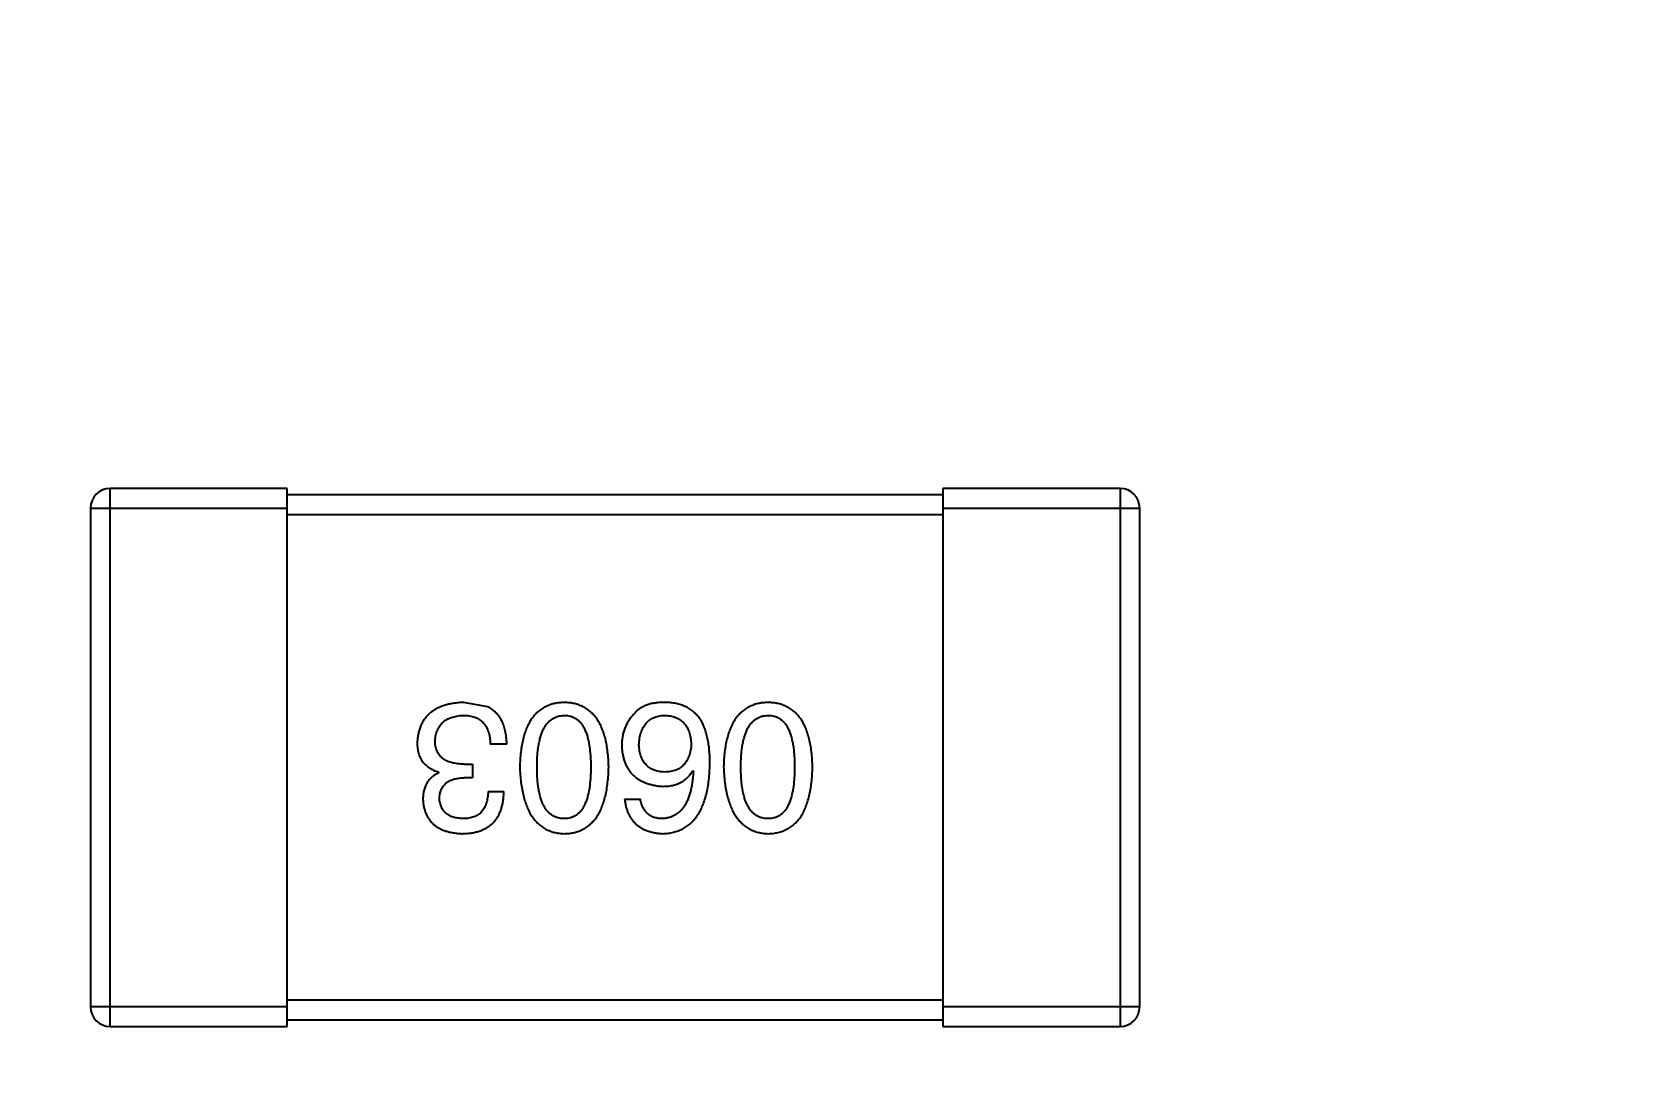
# Model space of a CAD drawing. Header units: inches. Extents: x -13 to 240, y -18 to 126.
# Drawn here: x 189.038 to 191.494, y 73.696 to 75.271 of the extents above; entities that cross this region are included whole.
import ezdxf

# ---------------------------------------------------------------- set-up
doc = ezdxf.new("R2010")
doc.units = ezdxf.units.IN
doc.header["$LTSCALE"] = 1.21
doc.header["$MEASUREMENT"] = 0
doc.header["$PDMODE"] = 3
doc.header["$PDSIZE"] = 0.3125
doc.layers.get('0').update_dxf_attribs({"linetype": 'CONTINUOUS'})
doc.layers.get('Defpoints').update_dxf_attribs({"linetype": 'CONTINUOUS'})
doc.layers.add('DIM', color=3, linetype='CONTINUOUS')
doc.styles.get("Standard").update_dxf_attribs({"font": 'txt', "width": 0.8})
doc.dimstyles.get("Standard").update_dxf_attribs({"dimtxt": 0.15625, "dimasz": 0.1875, "dimexe": 0.125, "dimexo": 0.0625, "dimgap": 0.09, "dimtad": 0, "dimtih": 1, "dimtoh": 1, "dimzin": 4, "dimdsep": 46, "dimtxsty": 'Standard', "dimblk": '_FILLED', "dimblk1": '_FILLED', "dimblk2": '_FILLED', "dimcen": 0.09, "dimazin": 1, "dimtp": 0.01, "dimtm": 0.01, "dimtfac": 1, "dimtofl": 0, "dimtmove": 0, "dimatfit": 3, "dimldrblk": '_FILLED', "dimfxl": 1, "dimtolj": 1, "dimtzin": 4, "dimarcsym": 0})

# ---------------------------------------------------------------- blocks, each defined once
blk = doc.blocks.new('_FILLED')
at = {"color": 0, "linetype": 'ByBlock'}
blk.add_solid([(0, 0), (-1, 0.1667), (-1, -0.1667)], dxfattribs=at)
blk = doc.blocks.new('*D58')
at = {"layer": 'Defpoints', "color": 0}
for p in [(173.8269, 113.8351), (173.8269, 99.4649), (198.0766, 63.4663)]:
    blk.add_point(p, dxfattribs=at)
at = {"layer": 'DIM', "color": 0, "lineweight": -2}
for p, q in [((173.8269, 99.5274), (173.8269, 113.9601)), ((198.0766, 63.5288), (198.0766, 113.9601)), ((175.8269, 113.8351), (182.6618, 113.8351)), ((196.0766, 113.8351), (189.2418, 113.8351))]:
    blk.add_line(p, q, dxfattribs=at)
at = {"layer": 'DIM', "color": 0, "lineweight": -2, "xscale": 2, "yscale": 2, "zscale": 2, "rotation": 180}
blk.add_blockref('_FILLED', (173.8269, 113.8351), dxfattribs=at)
at = {"layer": 'DIM', "color": 0, "lineweight": -2, "xscale": 2, "yscale": 2, "zscale": 2}
blk.add_blockref('_FILLED', (198.0766, 113.8351), dxfattribs=at)
at = {"layer": 'DIM', "color": 0, "insert": (185.9518, 113.8351), "char_height": 2, "attachment_point": 5}
blk.add_mtext('\\A1;24.25', dxfattribs=at)

msp = doc.modelspace()

# ---------------------------------------------------------------- linework, layer by layer
at = {"color": 7, "linetype": 'Continuous'}
for p, q in [((189.1565, 73.7563), (189.1565, 74.5763)), ((189.4265, 74.5763), (189.1565, 74.5763)), ((189.4265, 73.7563), (189.4265, 74.5763)), ((190.4265, 74.5763), (190.4265, 73.7563)), ((190.6965, 74.5763), (190.4265, 74.5763)), ((190.6965, 74.5763), (190.6965, 73.7563)), ((189.1265, 74.5463), (189.1265, 73.7863)), ((189.1265, 74.5463), (189.4265, 74.5463)), ((190.4265, 74.5663), (189.4265, 74.5663)), ((190.4265, 74.5463), (190.7265, 74.5463)), ((190.7265, 73.7863), (190.7265, 74.5463)), ((189.4265, 74.5363), (190.4265, 74.5363)), ((189.7317, 74.2435), (189.6957, 74.25)), ((189.7612, 74.1866), (189.7361, 74.1866)), ((189.6967, 74.156), (189.7088, 74.156)), ((189.7088, 74.156), (189.7088, 74.1353)), ((189.6574, 74.1429), (189.6574, 74.144)), ((189.7088, 74.1353), (189.6957, 74.1353)), ((190.0448, 74.1462), (190.0459, 74.1451)), ((189.7328, 74.1145), (189.7569, 74.1145)), ((189.9409, 74.1025), (189.965, 74.1025)), ((189.4265, 73.7863), (189.1265, 73.7863)), ((190.4265, 73.7963), (189.4265, 73.7963)), ((190.7265, 73.7863), (190.4265, 73.7863)), ((189.4265, 73.7663), (190.4265, 73.7663)), ((189.1565, 73.7563), (189.4265, 73.7563)), ((190.4265, 73.7563), (190.6965, 73.7563))]:
    msp.add_line(p, q, dxfattribs=at)
for centre, start, end in [((189.1565, 74.5463), 90, 180), ((190.6965, 74.5463), 0, 90), ((189.1565, 73.7863), 180, 270), ((190.6965, 73.7863), 270, 0)]:
    msp.add_arc(centre, 0.03, start, end, dxfattribs=at)
for points, knots in [([(189.6957, 74.25), (189.6929, 74.2499), (189.6876, 74.2497), (189.6798, 74.2487), (189.6726, 74.2473), (189.6659, 74.2455), (189.6597, 74.2433), (189.6539, 74.2405), (189.6487, 74.2374), (189.644, 74.2337), (189.6398, 74.2297), (189.6361, 74.2251), (189.6328, 74.2202), (189.6302, 74.2147), (189.628, 74.2089), (189.6263, 74.2026), (189.6251, 74.1959), (189.6248, 74.1912), (189.6246, 74.1888)], [0, 0, 0, 0, 0.078078, 0.151942, 0.221594, 0.28726, 0.350176, 0.409768, 0.467648, 0.523784, 0.578904, 0.634014, 0.689819, 0.746826, 0.805875, 0.867063, 0.931764, 1, 1, 1, 1]), ([(189.6519, 74.1921), (189.652, 74.1936), (189.6523, 74.1964), (189.653, 74.2005), (189.654, 74.2044), (189.6554, 74.208), (189.657, 74.2113), (189.6589, 74.2144), (189.6611, 74.2172), (189.6636, 74.2198), (189.6665, 74.222), (189.6696, 74.224), (189.6731, 74.2258), (189.6768, 74.2272), (189.6808, 74.2284), (189.6851, 74.2293), (189.6897, 74.23), (189.6929, 74.2302), (189.6946, 74.2304)], [0, 0, 0, 0, 0.068514, 0.133941, 0.195994, 0.255362, 0.312994, 0.369441, 0.424687, 0.480522, 0.537148, 0.594801, 0.654411, 0.716817, 0.781981, 0.850498, 0.923306, 1, 1, 1, 1]), ([(189.6946, 74.2304), (189.6962, 74.2303), (189.6994, 74.2303), (189.704, 74.2297), (189.7083, 74.2289), (189.7123, 74.2277), (189.716, 74.2262), (189.7194, 74.2243), (189.7224, 74.222), (189.7252, 74.2195), (189.7277, 74.2165), (189.7298, 74.2133), (189.7317, 74.2097), (189.7332, 74.2057), (189.7344, 74.2014), (189.7353, 74.1968), (189.7359, 74.1918), (189.736, 74.1884), (189.7361, 74.1866)], [0, 0, 0, 0, 0.071272, 0.13882, 0.201858, 0.262757, 0.320043, 0.376709, 0.431462, 0.486034, 0.541209, 0.597703, 0.65589, 0.717768, 0.782056, 0.850407, 0.92277, 1, 1, 1, 1]), ([(189.7612, 74.1866), (189.7612, 74.1884), (189.761, 74.1919), (189.7606, 74.197), (189.7599, 74.2019), (189.759, 74.2065), (189.7579, 74.2109), (189.7567, 74.2151), (189.7551, 74.219), (189.7534, 74.2227), (189.7514, 74.2261), (189.7493, 74.2294), (189.7469, 74.2323), (189.7443, 74.235), (189.7415, 74.2375), (189.7384, 74.2397), (189.7352, 74.2418), (189.7329, 74.2429), (189.7317, 74.2435)], [0, 0, 0, 0, 0.078937, 0.154495, 0.226898, 0.296844, 0.363348, 0.427781, 0.48946, 0.549586, 0.607902, 0.664733, 0.720805, 0.776157, 0.831175, 0.886736, 0.943094, 1, 1, 1, 1]), ([(189.8489, 74.25), (189.8463, 74.2499), (189.8411, 74.2497), (189.8336, 74.2484), (189.8266, 74.2464), (189.82, 74.2436), (189.814, 74.2401), (189.8085, 74.2358), (189.8035, 74.2307), (189.799, 74.2249), (189.795, 74.2183), (189.7915, 74.211), (189.7885, 74.2029), (189.7861, 74.1941), (189.784, 74.1846), (189.7826, 74.1743), (189.7815, 74.1632), (189.7813, 74.1556), (189.7811, 74.1517)], [0, 0, 0, 0, 0.059134, 0.115603, 0.169236, 0.221572, 0.273254, 0.32474, 0.377319, 0.431815, 0.488555, 0.548609, 0.612242, 0.680182, 0.75251, 0.829782, 0.91231, 1, 1, 1, 1]), ([(189.8074, 74.1517), (189.8074, 74.1548), (189.8075, 74.1609), (189.8079, 74.1697), (189.8087, 74.1779), (189.8099, 74.1855), (189.8113, 74.1926), (189.8131, 74.199), (189.8152, 74.2048), (189.8176, 74.2101), (189.8204, 74.2147), (189.8235, 74.2188), (189.8269, 74.2223), (189.8307, 74.2251), (189.8348, 74.2274), (189.8392, 74.229), (189.8439, 74.23), (189.8472, 74.2303), (189.8489, 74.2304)], [0, 0, 0, 0, 0.094834, 0.184067, 0.267029, 0.344713, 0.417334, 0.484367, 0.546941, 0.604717, 0.65953, 0.710539, 0.759381, 0.806382, 0.853027, 0.900623, 0.949121, 1, 1, 1, 1]), ([(189.9167, 74.1517), (189.9165, 74.1556), (189.9163, 74.1632), (189.9152, 74.1743), (189.9138, 74.1846), (189.9118, 74.1941), (189.9093, 74.2029), (189.9063, 74.211), (189.9028, 74.2183), (189.8988, 74.2249), (189.8943, 74.2307), (189.8893, 74.2358), (189.8838, 74.2401), (189.8778, 74.2436), (189.8712, 74.2464), (189.8642, 74.2484), (189.8567, 74.2497), (189.8516, 74.2499), (189.8489, 74.25)], [0, 0, 0, 0, 0.087693, 0.170223, 0.247496, 0.319826, 0.387768, 0.451403, 0.511459, 0.568358, 0.622671, 0.675251, 0.726739, 0.778422, 0.830759, 0.884394, 0.940865, 1, 1, 1, 1]), ([(189.8489, 74.2304), (189.8505, 74.2303), (189.8537, 74.2302), (189.8584, 74.2293), (189.8627, 74.2277), (189.8667, 74.2255), (189.8704, 74.2227), (189.8737, 74.2193), (189.8767, 74.2153), (189.8794, 74.2106), (189.8817, 74.2054), (189.8838, 74.1995), (189.8855, 74.193), (189.8869, 74.1859), (189.888, 74.1782), (189.8888, 74.1699), (189.8893, 74.161), (189.8893, 74.1548), (189.8893, 74.1517)], [0, 0, 0, 0, 0.049766, 0.097012, 0.143225, 0.188786, 0.235079, 0.282962, 0.333687, 0.387747, 0.445963, 0.508657, 0.576545, 0.649868, 0.72822, 0.812712, 0.903543, 1, 1, 1, 1]), ([(189.9563, 74.2336), (189.9547, 74.2319), (189.9516, 74.2285), (189.9476, 74.2229), (189.9442, 74.2171), (189.9414, 74.211), (189.9392, 74.2047), (189.9377, 74.1982), (189.9368, 74.1914), (189.9366, 74.1868), (189.9366, 74.1845)], [0, 0, 0, 0, 0.129393, 0.255335, 0.378531, 0.500878, 0.622934, 0.746191, 0.87096, 1, 1, 1, 1]), ([(190.0054, 74.25), (190.0026, 74.2501), (189.9972, 74.2502), (189.9894, 74.2495), (189.9823, 74.2484), (189.9757, 74.2466), (189.9699, 74.2443), (189.9647, 74.2413), (189.96, 74.2379), (189.9575, 74.235), (189.9563, 74.2336)], [0, 0, 0, 0, 0.156782, 0.301945, 0.436395, 0.561474, 0.678489, 0.78853, 0.894967, 1, 1, 1, 1]), ([(189.9628, 74.1855), (189.9629, 74.1873), (189.9631, 74.1906), (189.9638, 74.1955), (189.9648, 74.2), (189.9659, 74.2043), (189.9674, 74.2082), (189.9691, 74.2118), (189.9711, 74.2151), (189.9734, 74.2181), (189.9759, 74.2207), (189.9787, 74.2231), (189.9818, 74.2251), (189.9852, 74.2268), (189.9887, 74.2282), (189.9926, 74.2293), (189.9967, 74.23), (189.9996, 74.2302), (190.0011, 74.2304)], [0, 0, 0, 0, 0.078863, 0.153308, 0.223539, 0.289857, 0.35341, 0.413572, 0.471721, 0.528235, 0.584279, 0.638781, 0.69466, 0.751251, 0.809198, 0.869697, 0.933318, 1, 1, 1, 1]), ([(190.0011, 74.2304), (190.0027, 74.2303), (190.0058, 74.2302), (190.0102, 74.2295), (190.0145, 74.2286), (190.0184, 74.2273), (190.022, 74.2257), (190.0254, 74.2237), (190.0284, 74.2215), (190.0311, 74.2189), (190.0337, 74.216), (190.0358, 74.2127), (190.0377, 74.2092), (190.0393, 74.2053), (190.0405, 74.2011), (190.0415, 74.1966), (190.0423, 74.1917), (190.0425, 74.1884), (190.0426, 74.1866)], [0, 0, 0, 0, 0.070403, 0.137196, 0.200053, 0.260887, 0.31876, 0.37535, 0.430743, 0.485927, 0.541678, 0.598832, 0.657726, 0.719441, 0.783504, 0.851852, 0.923533, 1, 1, 1, 1]), ([(190.0568, 74.2238), (190.0553, 74.2258), (190.0524, 74.2298), (190.0472, 74.2349), (190.0415, 74.2394), (190.0352, 74.2431), (190.0285, 74.246), (190.0213, 74.2481), (190.0135, 74.2496), (190.0082, 74.2499), (190.0054, 74.25)], [0, 0, 0, 0, 0.125033, 0.246266, 0.36603, 0.485265, 0.606781, 0.732144, 0.862551, 1, 1, 1, 1]), ([(190.1598, 74.25), (190.1571, 74.2499), (190.1519, 74.2497), (190.1444, 74.2484), (190.1374, 74.2464), (190.1309, 74.2436), (190.1249, 74.2401), (190.1194, 74.2358), (190.1144, 74.2307), (190.1098, 74.2249), (190.1059, 74.2183), (190.1024, 74.211), (190.0994, 74.2029), (190.0969, 74.1941), (190.0949, 74.1846), (190.0934, 74.1743), (190.0924, 74.1632), (190.0921, 74.1556), (190.092, 74.1517)], [0, 0, 0, 0, 0.059134, 0.115603, 0.169236, 0.221572, 0.273254, 0.32474, 0.377319, 0.431815, 0.488555, 0.548609, 0.612242, 0.680182, 0.75251, 0.829782, 0.91231, 1, 1, 1, 1]), ([(190.1182, 74.1517), (190.1183, 74.1548), (190.1183, 74.1609), (190.1188, 74.1697), (190.1196, 74.1779), (190.1207, 74.1855), (190.1222, 74.1926), (190.124, 74.199), (190.126, 74.2048), (190.1285, 74.2101), (190.1312, 74.2147), (190.1344, 74.2188), (190.1377, 74.2223), (190.1415, 74.2251), (190.1456, 74.2274), (190.1501, 74.229), (190.1548, 74.23), (190.1581, 74.2303), (190.1598, 74.2304)], [0, 0, 0, 0, 0.094834, 0.184067, 0.267029, 0.344713, 0.417334, 0.484367, 0.546941, 0.604717, 0.65953, 0.710539, 0.759381, 0.806382, 0.853027, 0.900623, 0.949121, 1, 1, 1, 1]), ([(190.2275, 74.1517), (190.2274, 74.1556), (190.2271, 74.1632), (190.2261, 74.1743), (190.2246, 74.1846), (190.2226, 74.1941), (190.2201, 74.2029), (190.2171, 74.211), (190.2137, 74.2183), (190.2096, 74.2249), (190.2052, 74.2307), (190.2002, 74.2358), (190.1947, 74.2401), (190.1886, 74.2436), (190.1821, 74.2464), (190.1751, 74.2484), (190.1676, 74.2497), (190.1624, 74.2499), (190.1598, 74.25)], [0, 0, 0, 0, 0.087693, 0.170223, 0.247496, 0.319826, 0.387768, 0.451403, 0.511459, 0.568358, 0.622671, 0.675251, 0.726739, 0.778422, 0.830759, 0.884394, 0.940865, 1, 1, 1, 1]), ([(190.1598, 74.2304), (190.1614, 74.2303), (190.1646, 74.2302), (190.1692, 74.2293), (190.1736, 74.2277), (190.1775, 74.2255), (190.1812, 74.2227), (190.1846, 74.2193), (190.1876, 74.2153), (190.1902, 74.2106), (190.1926, 74.2054), (190.1947, 74.1995), (190.1963, 74.193), (190.1978, 74.1859), (190.1989, 74.1782), (190.1996, 74.1699), (190.2001, 74.161), (190.2002, 74.1548), (190.2002, 74.1517)], [0, 0, 0, 0, 0.049766, 0.097012, 0.143225, 0.188786, 0.235079, 0.282962, 0.333687, 0.387747, 0.445963, 0.508657, 0.576545, 0.649868, 0.72822, 0.812712, 0.903543, 1, 1, 1, 1]), ([(190.071, 74.156), (190.071, 74.1596), (190.0709, 74.1665), (190.0702, 74.1765), (190.0692, 74.1859), (190.0675, 74.1947), (190.0656, 74.2029), (190.0632, 74.2105), (190.0603, 74.2174), (190.0579, 74.2217), (190.0568, 74.2238)], [0, 0, 0, 0, 0.151498, 0.29521, 0.430242, 0.557137, 0.677306, 0.790845, 0.898111, 1, 1, 1, 1]), ([(189.6246, 74.1888), (189.6246, 74.1874), (189.6247, 74.1846), (189.6251, 74.1805), (189.6257, 74.1766), (189.6266, 74.173), (189.6278, 74.1694), (189.6292, 74.1661), (189.6309, 74.163), (189.6327, 74.1601), (189.6349, 74.1574), (189.6374, 74.1549), (189.6401, 74.1526), (189.6431, 74.1504), (189.6463, 74.1485), (189.6497, 74.1468), (189.6535, 74.1453), (189.6561, 74.1444), (189.6574, 74.144)], [0, 0, 0, 0, 0.071215, 0.138707, 0.20396, 0.266995, 0.327734, 0.387609, 0.445602, 0.503345, 0.561136, 0.618597, 0.677672, 0.738255, 0.799989, 0.863961, 0.930555, 1, 1, 1, 1]), ([(189.6967, 74.156), (189.6949, 74.1561), (189.6914, 74.1561), (189.6864, 74.1566), (189.6816, 74.1572), (189.6772, 74.1582), (189.6732, 74.1595), (189.6694, 74.161), (189.6661, 74.1629), (189.6631, 74.165), (189.6605, 74.1674), (189.6582, 74.1701), (189.6562, 74.1731), (189.6546, 74.1763), (189.6534, 74.1799), (189.6525, 74.1837), (189.652, 74.1878), (189.652, 74.1906), (189.6519, 74.1921)], [0, 0, 0, 0, 0.082495, 0.159728, 0.232496, 0.300725, 0.365163, 0.425859, 0.483728, 0.538892, 0.592921, 0.646195, 0.699968, 0.754746, 0.811387, 0.870806, 0.933482, 1, 1, 1, 1]), ([(189.9366, 74.1845), (189.9367, 74.1821), (189.9369, 74.1775), (189.9379, 74.1709), (189.9394, 74.1647), (189.9411, 74.1589), (189.9435, 74.1535), (189.9463, 74.1485), (189.9495, 74.144), (189.9532, 74.1399), (189.9573, 74.1362), (189.9619, 74.1328), (189.967, 74.13), (189.9725, 74.1276), (189.9784, 74.1256), (189.9848, 74.124), (189.9917, 74.1228), (189.9964, 74.1224), (189.9989, 74.1222)], [0, 0, 0, 0, 0.071527, 0.139094, 0.20346, 0.264939, 0.323904, 0.381383, 0.437591, 0.493343, 0.549401, 0.606085, 0.664838, 0.725424, 0.788712, 0.855452, 0.925772, 1, 1, 1, 1]), ([(190.0022, 74.144), (190.0007, 74.1441), (189.9977, 74.1442), (189.9935, 74.1448), (189.9895, 74.1457), (189.9858, 74.1469), (189.9824, 74.1485), (189.9792, 74.1503), (189.9763, 74.1525), (189.9737, 74.1549), (189.9714, 74.1577), (189.9693, 74.1607), (189.9675, 74.1641), (189.966, 74.1678), (189.9648, 74.1718), (189.9638, 74.1761), (189.9631, 74.1807), (189.9629, 74.1839), (189.9628, 74.1855)], [0, 0, 0, 0, 0.069884, 0.136529, 0.199638, 0.259844, 0.317774, 0.374356, 0.430026, 0.485148, 0.5409, 0.597889, 0.657472, 0.718614, 0.783613, 0.85129, 0.923712, 1, 1, 1, 1]), ([(190.0426, 74.1866), (190.0425, 74.185), (190.0423, 74.1817), (190.0416, 74.177), (190.0406, 74.1725), (190.0393, 74.1684), (190.0378, 74.1646), (190.0359, 74.1612), (190.0339, 74.158), (190.0314, 74.1552), (190.0288, 74.1527), (190.0258, 74.1505), (190.0226, 74.1485), (190.019, 74.147), (190.0152, 74.1458), (190.0111, 74.1448), (190.0067, 74.1442), (190.0037, 74.1441), (190.0022, 74.144)], [0, 0, 0, 0, 0.076072, 0.148369, 0.216753, 0.281358, 0.342792, 0.401604, 0.458929, 0.514444, 0.569818, 0.625343, 0.681554, 0.739608, 0.800134, 0.863477, 0.929547, 1, 1, 1, 1]), ([(189.9989, 74.05), (190.0017, 74.0502), (190.0072, 74.0505), (190.0152, 74.052), (190.0227, 74.0543), (190.0296, 74.0573), (190.0361, 74.0612), (190.0419, 74.0659), (190.0473, 74.0714), (190.052, 74.0777), (190.0563, 74.0847), (190.06, 74.0926), (190.0632, 74.1012), (190.0658, 74.1107), (190.068, 74.1209), (190.0695, 74.1319), (190.0706, 74.1437), (190.0709, 74.1518), (190.071, 74.156)], [0, 0, 0, 0, 0.058957, 0.115262, 0.16907, 0.221312, 0.273147, 0.324961, 0.377649, 0.432026, 0.488925, 0.549039, 0.612912, 0.680653, 0.753056, 0.830314, 0.912483, 1, 1, 1, 1]), ([(189.6574, 74.1429), (189.6555, 74.142), (189.6518, 74.1401), (189.6468, 74.1364), (189.6426, 74.1321), (189.6392, 74.1271), (189.6366, 74.1215), (189.6347, 74.1154), (189.6335, 74.1086), (189.6334, 74.1038), (189.6334, 74.1014)], [0, 0, 0, 0, 0.125227, 0.244792, 0.361427, 0.478215, 0.59667, 0.722058, 0.856314, 1, 1, 1, 1]), ([(189.6585, 74.1036), (189.6586, 74.1048), (189.6587, 74.1072), (189.6592, 74.1107), (189.66, 74.114), (189.6611, 74.117), (189.6625, 74.1198), (189.6642, 74.1224), (189.6661, 74.1248), (189.6683, 74.1269), (189.6708, 74.1287), (189.6735, 74.1304), (189.6765, 74.1318), (189.6798, 74.133), (189.6834, 74.1339), (189.6873, 74.1346), (189.6914, 74.1351), (189.6942, 74.1352), (189.6957, 74.1353)], [0, 0, 0, 0, 0.067741, 0.131599, 0.192143, 0.249977, 0.306453, 0.361639, 0.416449, 0.471489, 0.527582, 0.584873, 0.644974, 0.70814, 0.77492, 0.845909, 0.920585, 1, 1, 1, 1]), ([(189.7811, 74.1517), (189.7813, 74.1476), (189.7817, 74.1398), (189.7828, 74.1285), (189.7844, 74.118), (189.7865, 74.1082), (189.789, 74.0992), (189.792, 74.0909), (189.7955, 74.0833), (189.7995, 74.0766), (189.804, 74.0705), (189.809, 74.0653), (189.8145, 74.0608), (189.8204, 74.057), (189.8269, 74.0541), (189.8338, 74.0519), (189.8412, 74.0505), (189.8463, 74.0502), (189.8489, 74.05)], [0, 0, 0, 0, 0.088475, 0.171606, 0.249595, 0.322626, 0.391327, 0.455765, 0.516374, 0.573675, 0.628522, 0.681161, 0.732559, 0.783563, 0.83504, 0.887639, 0.942585, 1, 1, 1, 1]), ([(189.8489, 74.073), (189.8472, 74.073), (189.844, 74.0732), (189.8392, 74.0741), (189.8348, 74.0756), (189.8306, 74.0778), (189.8269, 74.0806), (189.8235, 74.084), (189.8204, 74.0881), (189.8176, 74.0927), (189.8152, 74.098), (189.8131, 74.1038), (189.8113, 74.1103), (189.8099, 74.1174), (189.8087, 74.1251), (189.8079, 74.1334), (189.8075, 74.1423), (189.8074, 74.1485), (189.8074, 74.1517)], [0, 0, 0, 0, 0.050604, 0.098688, 0.145699, 0.191791, 0.238625, 0.286717, 0.337546, 0.391814, 0.449755, 0.512106, 0.579685, 0.652048, 0.730262, 0.814146, 0.904281, 1, 1, 1, 1]), ([(189.8489, 74.05), (189.8516, 74.0501), (189.8567, 74.0504), (189.8642, 74.0517), (189.8712, 74.0538), (189.8778, 74.0566), (189.8838, 74.0603), (189.8893, 74.0648), (189.8943, 74.07), (189.8988, 74.076), (189.9028, 74.0828), (189.9063, 74.0904), (189.9093, 74.0987), (189.9117, 74.1078), (189.9138, 74.1177), (189.9152, 74.1283), (189.9163, 74.1397), (189.9165, 74.1476), (189.9167, 74.1517)], [0, 0, 0, 0, 0.057911, 0.113262, 0.165956, 0.217443, 0.268511, 0.319665, 0.372, 0.426129, 0.483365, 0.543779, 0.607756, 0.676562, 0.749704, 0.827713, 0.911177, 1, 1, 1, 1]), ([(189.8893, 74.1517), (189.8893, 74.1485), (189.8893, 74.1423), (189.8888, 74.1334), (189.888, 74.1251), (189.887, 74.1174), (189.8855, 74.1103), (189.8838, 74.1038), (189.8817, 74.098), (189.8794, 74.0927), (189.8767, 74.0881), (189.8737, 74.084), (189.8703, 74.0806), (189.8667, 74.0778), (189.8627, 74.0756), (189.8584, 74.0741), (189.8537, 74.0732), (189.8505, 74.073), (189.8489, 74.073)], [0, 0, 0, 0, 0.096452, 0.187278, 0.271765, 0.350519, 0.423437, 0.491321, 0.554011, 0.612224, 0.666281, 0.717003, 0.764884, 0.811423, 0.856783, 0.902993, 0.950236, 1, 1, 1, 1]), ([(189.9989, 74.1222), (190.0015, 74.1222), (190.0066, 74.1223), (190.0139, 74.1235), (190.0206, 74.1254), (190.0268, 74.128), (190.0323, 74.1314), (190.0371, 74.1356), (190.0414, 74.1405), (190.0436, 74.1443), (190.0448, 74.1462)], [0, 0, 0, 0, 0.144617, 0.279572, 0.40596, 0.526097, 0.64389, 0.760003, 0.877724, 1, 1, 1, 1]), ([(190.0459, 74.1451), (190.0457, 74.1423), (190.0453, 74.1368), (190.0442, 74.1288), (190.043, 74.1214), (190.0414, 74.1145), (190.0395, 74.1081), (190.0373, 74.1023), (190.0349, 74.0969), (190.0321, 74.0921), (190.0289, 74.0879), (190.0256, 74.0841), (190.0219, 74.0809), (190.0178, 74.0783), (190.0135, 74.076), (190.0089, 74.0745), (190.004, 74.0734), (190.0006, 74.0731), (189.9989, 74.073)], [0, 0, 0, 0, 0.089218, 0.173709, 0.252753, 0.326963, 0.397099, 0.462534, 0.524018, 0.582178, 0.637235, 0.689955, 0.741228, 0.791618, 0.841661, 0.892925, 0.945259, 1, 1, 1, 1]), ([(190.092, 74.1517), (190.0922, 74.1476), (190.0925, 74.1398), (190.0937, 74.1285), (190.0953, 74.118), (190.0973, 74.1082), (190.0999, 74.0992), (190.1029, 74.0909), (190.1064, 74.0833), (190.1104, 74.0766), (190.1149, 74.0705), (190.1199, 74.0653), (190.1253, 74.0608), (190.1313, 74.057), (190.1378, 74.0541), (190.1447, 74.0519), (190.1521, 74.0505), (190.1572, 74.0502), (190.1598, 74.05)], [0, 0, 0, 0, 0.088475, 0.171606, 0.249595, 0.322626, 0.391327, 0.455765, 0.516374, 0.573675, 0.628522, 0.681161, 0.732559, 0.783563, 0.83504, 0.887639, 0.942585, 1, 1, 1, 1]), ([(190.1598, 74.073), (190.1581, 74.073), (190.1548, 74.0732), (190.1501, 74.0741), (190.1456, 74.0756), (190.1415, 74.0778), (190.1378, 74.0806), (190.1343, 74.084), (190.1313, 74.0881), (190.1285, 74.0927), (190.126, 74.098), (190.1239, 74.1038), (190.1222, 74.1103), (190.1207, 74.1174), (190.1196, 74.1251), (190.1188, 74.1334), (190.1183, 74.1423), (190.1183, 74.1485), (190.1182, 74.1517)], [0, 0, 0, 0, 0.050604, 0.098688, 0.145699, 0.191791, 0.238625, 0.286717, 0.337546, 0.391814, 0.449755, 0.512106, 0.579685, 0.652048, 0.730262, 0.814146, 0.904281, 1, 1, 1, 1]), ([(190.1598, 74.05), (190.1624, 74.0501), (190.1676, 74.0504), (190.1751, 74.0517), (190.1821, 74.0538), (190.1886, 74.0566), (190.1947, 74.0603), (190.2002, 74.0648), (190.2052, 74.07), (190.2097, 74.076), (190.2137, 74.0828), (190.2171, 74.0904), (190.2201, 74.0987), (190.2226, 74.1078), (190.2246, 74.1177), (190.2261, 74.1283), (190.2271, 74.1397), (190.2274, 74.1476), (190.2275, 74.1517)], [0, 0, 0, 0, 0.057911, 0.113262, 0.165956, 0.217443, 0.268511, 0.319665, 0.372, 0.426129, 0.483365, 0.543779, 0.607756, 0.676562, 0.749704, 0.827713, 0.911177, 1, 1, 1, 1]), ([(190.2002, 74.1517), (190.2002, 74.1485), (190.2001, 74.1423), (190.1996, 74.1334), (190.1989, 74.1251), (190.1978, 74.1174), (190.1963, 74.1103), (190.1947, 74.1038), (190.1926, 74.098), (190.1902, 74.0927), (190.1876, 74.0881), (190.1846, 74.084), (190.1812, 74.0806), (190.1776, 74.0778), (190.1736, 74.0756), (190.1692, 74.0741), (190.1646, 74.0732), (190.1614, 74.073), (190.1598, 74.073)], [0, 0, 0, 0, 0.096452, 0.187278, 0.271765, 0.350519, 0.423437, 0.491321, 0.554011, 0.612224, 0.666281, 0.717003, 0.764884, 0.811423, 0.856783, 0.902993, 0.950236, 1, 1, 1, 1]), ([(189.6946, 74.073), (189.6932, 74.073), (189.6905, 74.0732), (189.6867, 74.0737), (189.683, 74.0743), (189.6796, 74.0752), (189.6765, 74.0764), (189.6736, 74.0777), (189.671, 74.0793), (189.6686, 74.0811), (189.6664, 74.0831), (189.6646, 74.0854), (189.6629, 74.0879), (189.6615, 74.0906), (189.6604, 74.0935), (189.6595, 74.0967), (189.6588, 74.1001), (189.6586, 74.1024), (189.6585, 74.1036)], [0, 0, 0, 0, 0.078051, 0.151197, 0.220412, 0.286742, 0.34933, 0.409464, 0.467368, 0.52298, 0.578639, 0.633998, 0.690142, 0.746855, 0.805868, 0.867776, 0.932345, 1, 1, 1, 1]), ([(189.6935, 74.05), (189.696, 74.0501), (189.7009, 74.0503), (189.708, 74.0512), (189.7146, 74.0525), (189.7207, 74.0544), (189.7264, 74.0567), (189.7316, 74.0595), (189.7363, 74.0628), (189.7405, 74.0666), (189.7443, 74.0709), (189.7476, 74.0757), (189.7503, 74.081), (189.7526, 74.0868), (189.7544, 74.093), (189.7557, 74.0998), (189.7566, 74.107), (189.7568, 74.1119), (189.7569, 74.1145)], [0, 0, 0, 0, 0.073232, 0.142595, 0.207997, 0.270074, 0.329156, 0.386529, 0.441846, 0.496976, 0.551877, 0.607941, 0.665637, 0.725446, 0.788542, 0.855101, 0.925196, 1, 1, 1, 1]), ([(189.7328, 74.1145), (189.7327, 74.1128), (189.7326, 74.1096), (189.732, 74.1049), (189.7312, 74.1005), (189.7301, 74.0964), (189.7287, 74.0926), (189.727, 74.0892), (189.725, 74.0861), (189.7228, 74.0833), (189.7202, 74.0808), (189.7174, 74.0788), (189.7143, 74.0769), (189.7109, 74.0755), (189.7072, 74.0744), (189.7032, 74.0736), (189.699, 74.0731), (189.6961, 74.073), (189.6946, 74.073)], [0, 0, 0, 0, 0.078134, 0.15164, 0.221358, 0.286689, 0.348614, 0.407697, 0.464247, 0.520153, 0.574432, 0.629291, 0.684538, 0.742032, 0.801329, 0.863637, 0.930123, 1, 1, 1, 1]), ([(189.6334, 74.1014), (189.6335, 74.0994), (189.6339, 74.0955), (189.6349, 74.0899), (189.6364, 74.0846), (189.6382, 74.0797), (189.6406, 74.0752), (189.6433, 74.0711), (189.6464, 74.0673), (189.65, 74.0639), (189.654, 74.0608), (189.6584, 74.0582), (189.6632, 74.0559), (189.6685, 74.054), (189.6741, 74.0524), (189.6802, 74.0513), (189.6867, 74.0504), (189.6912, 74.0501), (189.6935, 74.05)], [0, 0, 0, 0, 0.067521, 0.132139, 0.193339, 0.252064, 0.309083, 0.364848, 0.420021, 0.475612, 0.532002, 0.589602, 0.649896, 0.712634, 0.778603, 0.848416, 0.922155, 1, 1, 1, 1]), ([(189.9409, 74.1025), (189.9412, 74.1005), (189.9417, 74.0966), (189.943, 74.091), (189.9445, 74.0857), (189.9465, 74.0808), (189.9489, 74.0762), (189.9516, 74.072), (189.9547, 74.0682), (189.9581, 74.0647), (189.9619, 74.0616), (189.9661, 74.0588), (189.9707, 74.0564), (189.9756, 74.0544), (189.9809, 74.0528), (189.9866, 74.0515), (189.9926, 74.0506), (189.9968, 74.0502), (189.9989, 74.05)], [0, 0, 0, 0, 0.06947, 0.136096, 0.199592, 0.260665, 0.319672, 0.377156, 0.433415, 0.489984, 0.546535, 0.604276, 0.663499, 0.725182, 0.788953, 0.855683, 0.926216, 1, 1, 1, 1]), ([(189.9989, 74.073), (189.9966, 74.073), (189.9923, 74.0732), (189.9862, 74.0746), (189.9807, 74.0769), (189.976, 74.0802), (189.9721, 74.0845), (189.9689, 74.0896), (189.9665, 74.0957), (189.9655, 74.1002), (189.965, 74.1025)], [0, 0, 0, 0, 0.136586, 0.261496, 0.378089, 0.490612, 0.605522, 0.725767, 0.8561, 1, 1, 1, 1])]:
    msp.add_open_spline(points, degree=3, knots=knots, dxfattribs=at)

# ---------------------------------------------------------------- dimensions: what is measured, and where the dimension line sits
at = {"layer": 'DIM'}
dim = msp.add_linear_dim(base=(173.8269, 113.8351), p1=(198.0766, 63.4663), p2=(173.8269, 99.4649), dimstyle='Standard', override={"dimtxt": 2, "dimasz": 2, "dimtih": 0, "dimtoh": 0, "dimzin": 0, "dimcen": 0.198, "dimadec": 0, "dimazin": 0, "dimtp": 0, "dimtm": 0, "dimtdec": 4, "dimtzin": 0}, dxfattribs=at)
dim.commit()
dim.dimension.update_dxf_attribs({"geometry": '*D58', "text_midpoint": (185.9518, 113.8351)})

doc.saveas('drawing.dxf')
